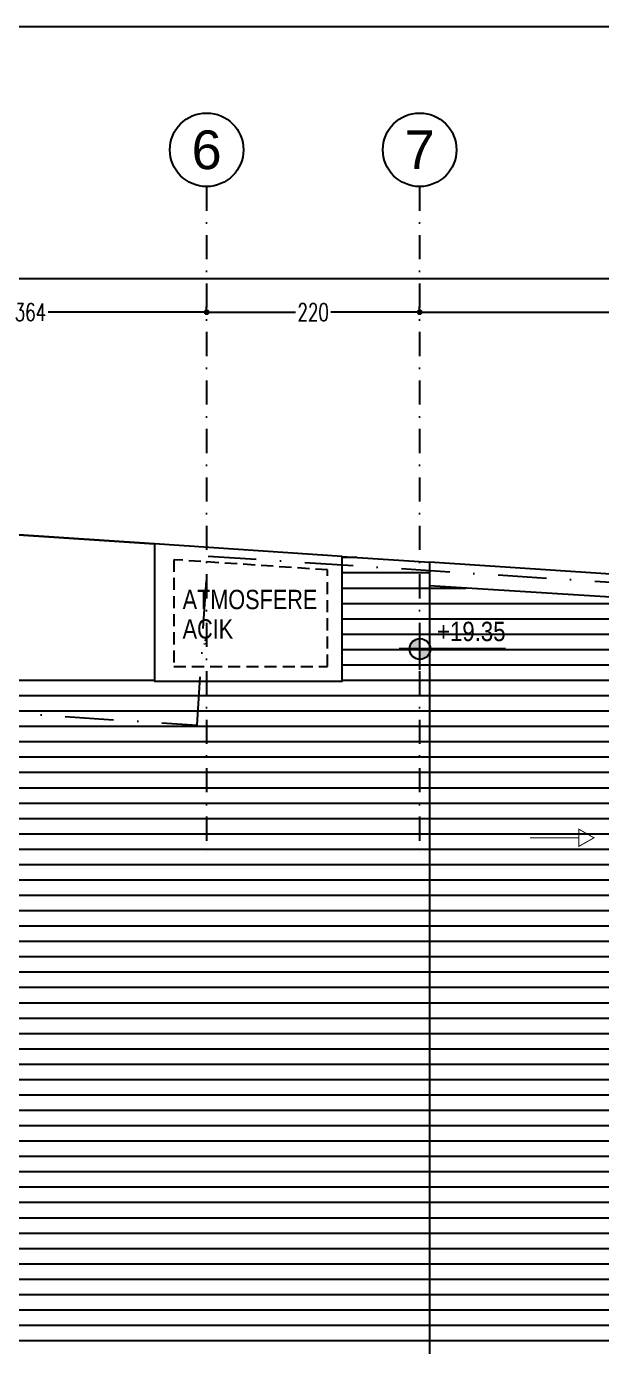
# Model space of a CAD drawing. Extents: x 58467 to 79089, y -33726 to -17391.
# Drawn here: x 77523 to 78117, y -19626 to -18261 of the extents above; entities that cross this region are included whole.
import ezdxf
from ezdxf.enums import TextEntityAlignment as Align

# ---------------------------------------------------------------- set-up
doc = ezdxf.new("R2010")
doc.units = 0
doc.header["$LTSCALE"] = 100
for name, pattern in [('DASHDOT', [1, 0.5, -0.25, 0, -0.25]), ('DASHDOT2', [0.5, 0.25, -0.125, 0, -0.125]), ('HIDDEN', [0.375, 0.25, -0.125])]:
    doc.linetypes.add(name, pattern=pattern)
for name, color, linetype in [('BA_axis', 5, 'DASHDOT2'), ('BA_dim_ext', 185, 'Continuous'), ('BA_elev1', 7, 'Continuous'), ('BA_elev3', 8, 'Continuous'), ('BA_env_bound', 10, 'DASHDOT'), ('BA_layout', 11, 'Continuous'), ('BA_level', 7, 'Continuous'), ('BA_text_material', 12, 'Continuous')]:
    doc.layers.add(name, color=color, linetype=linetype)
doc.styles.add('dim', font='simplex.shx', dxfattribs={"width": 0.7})
doc.styles.add('geomim', font='ARIALN.TTF', dxfattribs={"width": 0.9})
doc.styles.add('text1', font='arial.ttf', dxfattribs={"height": 20})
doc.styles.add('text2', font='arial.ttf', dxfattribs={"width": 0.8})
doc.dimstyles.new('1_100', dxfattribs={"dimtxt": 8, "dimasz": 3, "dimexe": 6, "dimexo": 0, "dimgap": 2, "dimtad": 0, "dimdec": 1, "dimzin": 11, "dimtxsty": 'dim', "dimblk": 'DOT', "dimcen": 0, "dimdle": 1.25, "dimclrt": 256, "dimadec": 0, "dimazin": 0, "dimtfac": 1.25, "dimtdec": 1, "dimtix": 1, "dimtofl": 0, "dimtmove": 1, "dimatfit": 3, "dimldrblk": 'DOT', "dimfxl": 20, "dimfxlon": 1, "dimtolj": 1, "dimtzin": 0, "dimarcsym": 0})

# ---------------------------------------------------------------- blocks, each defined once
blk = doc.blocks.new('*U176')
blk.add_line((0, 0), (0, -696))
at = {"linetype": 'Continuous'}
blk.add_circle((0, 38), 38, dxfattribs=at)
at = {"linetype": 'Continuous', "style": 'text1'}
blk.add_attdef('1', text='', height=40, dxfattribs=at).set_placement((0, 38), align=Align.MIDDLE)
blk = doc.blocks.new('AXIS')
at = {"layer": 'BA_axis'}
for p, values in [((3065.4, -30874.6), {'1': '6'}), ((3285.4, -30874.6), {'1': '7'})]:
    blk.add_blockref('*U176', p, dxfattribs=at).add_auto_attribs(values)
blk = doc.blocks.new('_Dot')
at = {"color": 0, "linetype": 'ByBlock', "lineweight": -2}
blk.add_line((-0.5, 0), (-1, 0), dxfattribs=at)
at = {"color": 0, "linetype": 'ByBlock', "const_width": 0.5}
blk.add_lwpolyline([(-0.25, 0, 1), (0.25, 0, 1)], format="xyb", close=True, dxfattribs=at)
blk = doc.blocks.new('*D17')
at = {"layer": 'BA_dim_ext', "color": 0, "lineweight": -2, "transparency": 16777216}
for p, q in [((2701.4, -31004.5), (2701.4, -30998.5)), ((2707.4, -31004.5), (2864.9, -31004.5)), ((3059.4, -31004.5), (2901.9, -31004.5)), ((3065.4, -31004.5), (3065.4, -30998.5))]:
    blk.add_line(p, q, dxfattribs=at)
at = {"layer": 'DEFPOINTS', "color": 0, "transparency": 16777216}
for p in [(2701.4, -31004.5), (3065.4, -31004.5), (3065.4, -31004.5)]:
    blk.add_point(p, dxfattribs=at)
at = {"layer": 'BA_dim_ext', "color": 0, "lineweight": -2, "transparency": 16777216, "xscale": 6, "yscale": 6, "zscale": 6, "rotation": 180}
blk.add_blockref('_Dot', (2701.4, -31004.5), dxfattribs=at)
at = {"layer": 'BA_dim_ext', "color": 0, "lineweight": -2, "transparency": 16777216, "xscale": 6, "yscale": 6, "zscale": 6}
blk.add_blockref('_Dot', (3065.4, -31004.5), dxfattribs=at)
at = {"layer": 'BA_dim_ext', "color": 2, "transparency": 16777216, "insert": (2883.4, -31004.5), "char_height": 18, "attachment_point": 5, "style": 'dim'}
blk.add_mtext('\\A1;364', dxfattribs=at)
blk = doc.blocks.new('*D18')
at = {"layer": 'BA_dim_ext', "color": 0, "lineweight": -2, "transparency": 16777216}
for p, q in [((3065.4, -31004.5), (3065.4, -30998.5)), ((3071.4, -31004.5), (3157.2, -31004.5)), ((3279.4, -31004.5), (3193.6, -31004.5)), ((3285.4, -31004.5), (3285.4, -30998.5))]:
    blk.add_line(p, q, dxfattribs=at)
at = {"layer": 'DEFPOINTS', "color": 0, "transparency": 16777216}
for p in [(3065.4, -31004.5), (3285.4, -31004.5), (3285.4, -31004.5)]:
    blk.add_point(p, dxfattribs=at)
at = {"layer": 'BA_dim_ext', "color": 0, "lineweight": -2, "transparency": 16777216, "xscale": 6, "yscale": 6, "zscale": 6, "rotation": 180}
blk.add_blockref('_Dot', (3065.4, -31004.5), dxfattribs=at)
at = {"layer": 'BA_dim_ext', "color": 0, "lineweight": -2, "transparency": 16777216, "xscale": 6, "yscale": 6, "zscale": 6}
blk.add_blockref('_Dot', (3285.4, -31004.5), dxfattribs=at)
at = {"layer": 'BA_dim_ext', "color": 2, "transparency": 16777216, "insert": (3175.4, -31004.5), "char_height": 18, "attachment_point": 5, "style": 'dim'}
blk.add_mtext('\\A1;220', dxfattribs=at)
blk = doc.blocks.new('*D19')
at = {"layer": 'BA_dim_ext', "color": 0, "lineweight": -2, "transparency": 16777216}
for p, q in [((3285.4, -31004.5), (3285.4, -30998.5)), ((3291.4, -31004.5), (3578.2, -31004.5)), ((3898.4, -31004.5), (3611.6, -31004.5)), ((3904.4, -31004.5), (3904.4, -30998.5))]:
    blk.add_line(p, q, dxfattribs=at)
at = {"layer": 'DEFPOINTS', "color": 0, "transparency": 16777216}
for p in [(3285.4, -31004.5), (3904.4, -31004.5), (3904.4, -31004.5)]:
    blk.add_point(p, dxfattribs=at)
at = {"layer": 'BA_dim_ext', "color": 0, "lineweight": -2, "transparency": 16777216, "xscale": 6, "yscale": 6, "zscale": 6, "rotation": 180}
blk.add_blockref('_Dot', (3285.4, -31004.5), dxfattribs=at)
at = {"layer": 'BA_dim_ext', "color": 0, "lineweight": -2, "transparency": 16777216, "xscale": 6, "yscale": 6, "zscale": 6}
blk.add_blockref('_Dot', (3904.4, -31004.5), dxfattribs=at)
at = {"layer": 'BA_dim_ext', "color": 2, "transparency": 16777216, "insert": (3594.9, -31004.5), "char_height": 18, "attachment_point": 5, "style": 'dim'}
blk.add_mtext('\\A1;619', dxfattribs=at)
blk = doc.blocks.new('*D20')
at = {"layer": 'BA_dim_ext', "color": 0, "lineweight": -2, "transparency": 16777216}
for p, q in [((330.4, -30970), (330.4, -30964)), ((3904.4, -30970), (3904.4, -30964)), ((336.4, -30970), (2092.9, -30970)), ((3898.4, -30970), (2141.9, -30970))]:
    blk.add_line(p, q, dxfattribs=at)
at = {"layer": 'DEFPOINTS', "color": 0, "transparency": 16777216}
for p in [(330.4, -30970), (330.4, -30970), (3904.4, -30970)]:
    blk.add_point(p, dxfattribs=at)
at = {"layer": 'BA_dim_ext', "color": 0, "lineweight": -2, "transparency": 16777216, "xscale": 6, "yscale": 6, "zscale": 6, "rotation": 180}
blk.add_blockref('_Dot', (330.4, -30970), dxfattribs=at)
at = {"layer": 'BA_dim_ext', "color": 0, "lineweight": -2, "transparency": 16777216, "xscale": 6, "yscale": 6, "zscale": 6}
blk.add_blockref('_Dot', (3904.4, -30970), dxfattribs=at)
at = {"layer": 'BA_dim_ext', "color": 2, "transparency": 16777216, "insert": (2117.4, -30970), "char_height": 18, "attachment_point": 5, "style": 'dim'}
blk.add_mtext('\\A1;3574', dxfattribs=at)
blk = doc.blocks.new('KOTPLAN')
at = {"ltscale": 3}
h = blk.add_hatch(color=256, dxfattribs=at)
h.paths.add_polyline_path([(0, -0.0767, 0.414214), (0.077, 0.0003), (0, 0.0003)])
h.paths.add_polyline_path([(-0.077, 0.0003), (0, 0.0003), (0, 0.0772, 0.414214)])
for p, q in [((0, -0.1533), (0, 0.1533)), ((0.1533, 0), (-0.1533, 0))]:
    blk.add_line(p, q)
blk.add_line((0.6322, 0), (0, 0), dxfattribs=at)
blk.add_circle((0, 0), 0.0767)
for p in [(0.1265, 0.0584), (0.1265, -0.1966)]:
    blk.add_attdef('KOT', p, '', height=0.15)
blk = doc.blocks.new('OLCU')
at = {"layer": 'BA_dim_ext'}
for base, p1, p2, picture, middle in [((330.44, -30969.96), (3904.44, -30969.96), (330.44, -30969.96), '*D20', (2117.44, -30969.96)), ((3065.44, -31004.53), (2701.44, -31004.53), (3065.44, -31004.53), '*D17', (2883.44, -31004.53)), ((3285.44, -31004.53), (3065.44, -31004.53), (3285.44, -31004.53), '*D18', (3175.44, -31004.53)), ((3904.44, -31004.53), (3285.44, -31004.53), (3904.44, -31004.53), '*D19', (3594.94, -31004.53))]:
    dim = blk.add_linear_dim(base=base, p1=p1, p2=p2, dimstyle='1_100', override={"dimfxl": 2}, dxfattribs=at)
    dim.commit()
    dim.dimension.update_dxf_attribs({"geometry": picture, "text_midpoint": middle})

msp = doc.modelspace()

# ---------------------------------------------------------------- hatches: boundary and pattern name
at = {"layer": 'BA_elev3'}
h = msp.add_hatch(dxfattribs=at)
h.set_pattern_fill('LINE', color=256, scale=5)
h.set_pattern_definition([(0, (32883.73, 12448.205), (0, 15.875), [])])
h.paths.add_polyline_path([(76901.59, -19659.08), (76901.59, -19554.06), (76925.68, -19554.06), (76927.29, -18922.7), (77655.58, -18922.7), (77655.58, -18937.7), (77849.49, -18937.7), (77849.49, -18808.66), (77939.59, -18814.63), (77939.59, -20697.09)])
h = msp.add_hatch(dxfattribs=at)
h.set_pattern_fill('LINE', color=256, scale=5)
h.set_pattern_definition([(0, (27663.703, 12448.205), (0, 15.875), [])])
h.paths.add_polyline_path([(77939.59, -20697.11), (78285.89, -20697.09), (78285.89, -19256.09), (78285.69, -19255.97), (78285.69, -19077.06), (78523.69, -19077.06), (78523.69, -18875.8), (77939.59, -18839.03)])

# ---------------------------------------------------------------- linework, layer by layer
msp.add_lwpolyline([(77655.58, -18795.81), (76927.28, -18747.53)])
at = {"layer": 'BA_elev1'}
for points in [[(76886.59, -20697.09), (76886.59, -19554.06), (76925.68, -19554.06), (76927.29, -18747.53), (77655.58, -18795.81), (77655.58, -18937.7), (77849.49, -18937.7), (77849.49, -18808.66), (77939.59, -18814.63), (77939.59, -20697.09)], [(77849.49, -18808.66), (77655.58, -18795.81), (77655.58, -18937.7), (77849.49, -18937.7)]]:
    msp.add_lwpolyline(points, close=True, dxfattribs=at)
for points in [[(78548.69, -18855.02), (77939.59, -18814.63), (77939.59, -20697.09), (76886.59, -20697.09), (76886.59, -21351.06)], [(76901.59, -21036.05), (77248.29, -21036.05), (77248.29, -21036.1), (77365.64, -21036.05), (77365.64, -20947.27), (77639.66, -20947.27), (77639.65, -21036.06), (77943.66, -21036.06), (78285.89, -20701.95), (78285.89, -19744.89), (78285.89, -19744.89), (78285.89, -19563.55), (78285.89, -19563.55), (78285.89, -19256.09), (78285.71, -19255.97), (78285.68, -19077.06), (78523.69, -19077.06), (78523.69, -18875.8), (77939.59, -18839.03), (77939.59, -18839.03)]]:
    msp.add_lwpolyline(points, dxfattribs=at)
at = {"layer": 'BA_elev1', "linetype": 'HIDDEN', "ltscale": 0.5}
msp.add_lwpolyline([(77675.58, -18812.16), (77675.58, -18922.7), (77834.49, -18922.7), (77834.49, -18822.7)], close=True, dxfattribs=at)
at = {"layer": 'BA_elev1', "color": 1, "const_width": 1}
msp.add_lwpolyline([(78094.03, -19090.78), (78094.03, -19108.43), (78109.58, -19099.6)], close=True, dxfattribs=at)
msp.add_lwpolyline([(78043.53, -19099.6), (78094.03, -19099.6)], dxfattribs=at)
at = {"layer": 'BA_env_bound'}
msp.add_lwpolyline([(77699.65, -18983.08), (77710.97, -18808.44), (78708.88, -18873.13), (78708.88, -21323.13), (76979.32, -21460.43), (76964.2, -18935.41)], close=True, dxfattribs=at)
at = {"layer": 'BA_layout'}
msp.add_lwpolyline([(74564.59, -21626.03), (74564.59, -18260.87), (79089.07, -18260.87), (79089.07, -21626.03)], close=True, dxfattribs=at)

# ---------------------------------------------------------------- block references
at = {"layer": 'BA_axis'}
msp.add_blockref('AXIS', (74644.15, 12448.2), dxfattribs=at)
at = {"layer": 'BA_dim_ext'}
msp.add_blockref('OLCU', (74644.15, 12448.2), dxfattribs=at)
at = {"layer": 'BA_level'}
ref = msp.add_blockref('KOTPLAN', (77929.81, -18904.44), dxfattribs=dict(at, xscale=140.0000000000091, yscale=140.0000000000091, zscale=140.0000000000091))
ref.add_attrib('KOT', '+19.35', (77947.52, -18896.26), dxfattribs={"layer": '0', "color": 252, "height": 20, "style": 'geomim'})

# ---------------------------------------------------------------- texts
at = {"layer": 'BA_text_material', "style": 'text2', "width": 0.8}
for s, p in [('ATMOSFERE ', (77684.76, -18863.26)), ('AÇIK', (77684.76, -18893.68))]:
    msp.add_text(s, height=20, dxfattribs=at).set_placement(p)

doc.saveas('drawing.dxf')
